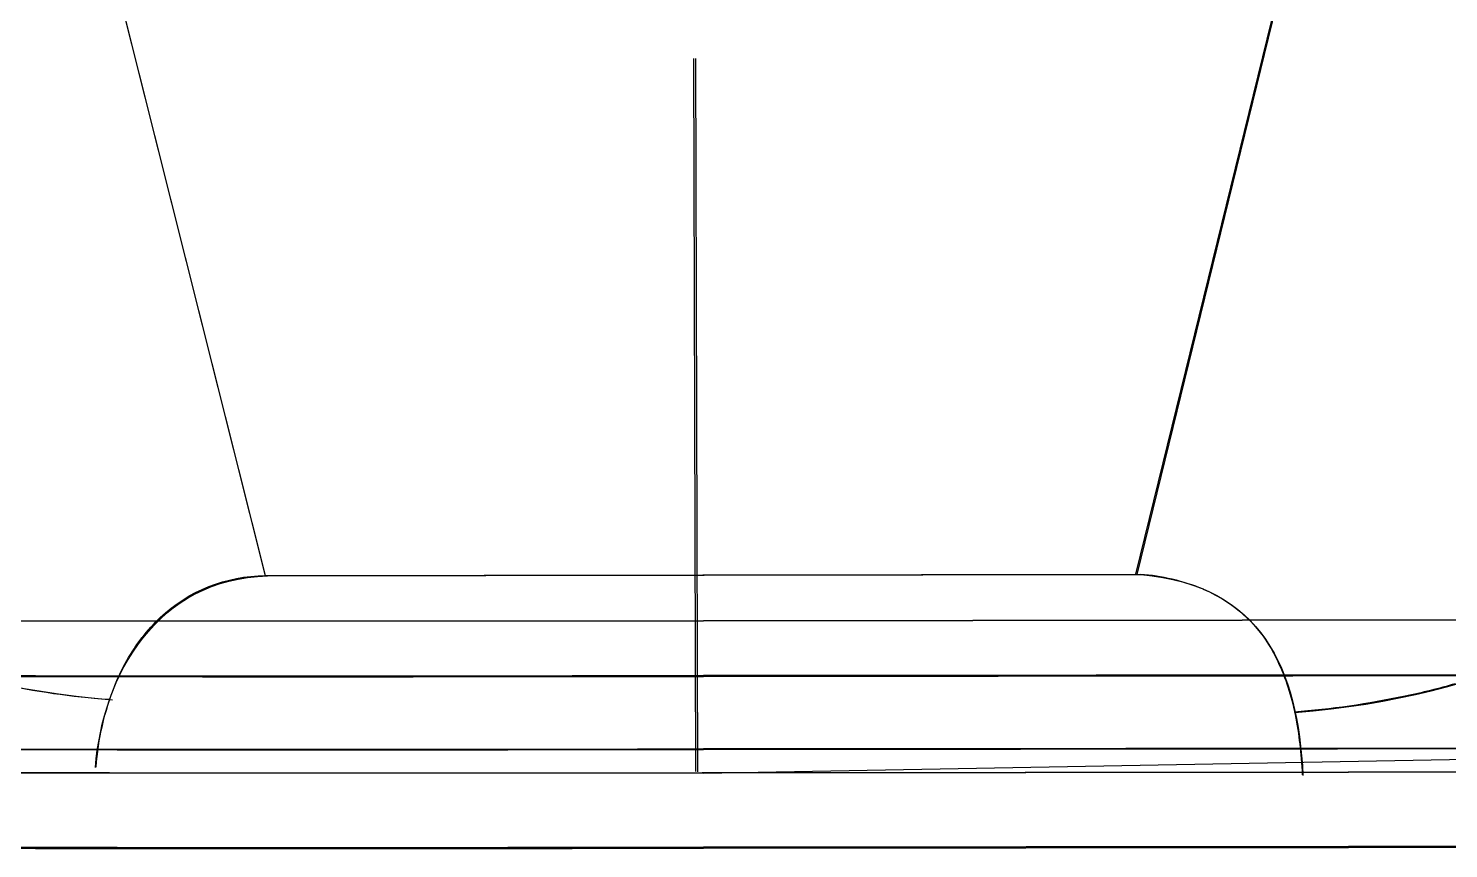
# Model space of a CAD drawing. Extents: x 5 to 93, y -1 to 101.
# Drawn here: x 35.14 to 64.24, y -1.15 to 15.65 of the extents above; entities that cross this region are included whole.
import ezdxf

# ---------------------------------------------------------------- set-up
doc = ezdxf.new("R2010")
doc.units = 0
for name, color, linetype in [('Board_outline_cat', 7, 'CONTINUOUS'), ('Board_outline_dog', 7, 'CONTINUOUS'), ('board_silkscreen_both', 7, 'CONTINUOUS'), ('board_silkscreen_cat', 7, 'CONTINUOUS'), ('board_silkscreen_dog', 7, 'CONTINUOUS'), ('laser_cat_1', 7, 'CONTINUOUS'), ('laser_cat_1_copy_copy', 7, 'CONTINUOUS'), ('laser_cat_2', 7, 'CONTINUOUS'), ('laser_dog_1', 7, 'CONTINUOUS'), ('laser_dog_2', 7, 'CONTINUOUS'), ('laser_dog_2_copy', 7, 'CONTINUOUS'), ('Layer_3_board_inset', 7, 'CONTINUOUS'), ('Mech_Outlines_Cat', 7, 'CONTINUOUS'), ('Mech_Outlines_Dog', 7, 'CONTINUOUS'), ('Silkscreen_cat', 7, 'CONTINUOUS'), ('Silkscreen_dog', 7, 'CONTINUOUS')]:
    doc.layers.add(name, color=color, linetype=linetype)

msp = doc.modelspace()

# ---------------------------------------------------------------- linework, layer by layer
at = {"layer": 'Board_outline_cat', "color": 1}
msp.add_lwpolyline([(75.432386, 0.87473), (75.399723, 0.418953), (48.969391, 0.392739)], close=True, dxfattribs=at)
msp.add_open_spline([(48.969391, 0.392739), (34.432711, 0.378314), (22.507766, 0.397836), (22.431486, 0.474134)], degree=3, dxfattribs=at)
at = {"layer": 'Board_outline_dog', "color": 1}
msp.add_lwpolyline([(75.432386, 0.87473), (75.399723, 0.418953), (48.969391, 0.392739)], close=True, dxfattribs=at)
msp.add_open_spline([(48.969391, 0.392739), (34.432711, 0.378314), (22.507766, 0.397836), (22.431486, 0.474134)], degree=3, dxfattribs=at)
at = {"layer": 'board_silkscreen_both', "color": 3}
for points in [[(39.990861, 4.437421), (36.432212, 18.589981)], [(57.823775, 4.469169), (61.26071, 18.468268)], [(48.812069, 0.42633), (48.772374, 15.031333)], [(39.990861, 4.437421), (57.916389, 4.469169)], [(57.916389, 4.469169), (57.919035, 4.469169)], [(59.204908, 4.162244), (59.204908, 4.162244)], [(59.707608, 3.892364), (59.710254, 3.889718)], [(37.834507, 3.580158), (37.834507, 3.577512)], [(37.464092, 3.167408), (37.464092, 3.164762)], [(37.154527, 2.699106), (37.154527, 2.699106)], [(60.73684, 2.677937), (60.73684, 2.677937)], [(36.908465, 2.188463), (36.908465, 2.188463)], [(60.940574, 2.159346), (60.94322, 2.159346)], [(36.781462, 1.894762), (36.781462, 1.897408)], [(63.345629, 1.966205), (63.342983, 1.968851)], [(61.088741, 1.595783), (61.088741, 1.593137)], [(61.183986, 0.992541), (61.183986, 0.992541)], [(36.524816, 0.516294), (36.524816, 0.516294)]]:
    msp.add_lwpolyline(points, dxfattribs=at)
for points in [[(37.834507, 3.577512), (38.416587, 4.127835), (39.189173, 4.43476), (39.993509, 4.437408)], [(57.919035, 4.469169), (58.358252, 4.437421), (58.792174, 4.334229), (59.204921, 4.164893)], [(59.204908, 4.162244), (59.379527, 4.088169), (59.548863, 3.998205), (59.710257, 3.889731)], [(59.710254, 3.889718), (60.1574, 3.585442), (60.514582, 3.167395), (60.739486, 2.675275)], [(37.464092, 3.164762), (37.577861, 3.312945), (37.702215, 3.453166), (37.837155, 3.577528)], [(37.154527, 2.699106), (37.244483, 2.860499), (37.347676, 3.019242), (37.464092, 3.167408)], [(36.908465, 2.188463), (36.9799, 2.365729), (37.061921, 2.5377), (37.154527, 2.699106)], [(60.73684, 2.677937), (60.818861, 2.50595), (60.887655, 2.331333), (60.943207, 2.159346)], [(36.781462, 1.897408), (36.0274, 1.950328), (35.268046, 2.06145), (34.508694, 2.22284)], [(36.524816, 0.516294), (36.564504, 1.090437), (36.694155, 1.653999), (36.908465, 2.188463)], [(60.94322, 2.159346), (61.001436, 1.979432), (61.051707, 1.791588), (61.091403, 1.595783)], [(64.369566, 2.222856), (64.041486, 2.124963), (63.69753, 2.040294), (63.342983, 1.968867)], [(63.342983, 1.968851), (62.583629, 1.80746), (61.824277, 1.696322), (61.07022, 1.643403)], [(61.088741, 1.593137), (61.133715, 1.386768), (61.165465, 1.183033), (61.183986, 0.989893)], [(61.183986, 0.992541), (61.210444, 0.796752), (61.226314, 0.585072), (61.236908, 0.354887)]]:
    msp.add_open_spline(points, degree=3, dxfattribs=at)
at = {"layer": 'board_silkscreen_cat', "color": 7}
for points in [[(33.319115, 0.405703), (36.793094, 0.403058)], [(36.793094, 0.403055), (40.592516, 0.400409)], [(40.592516, 0.400406), (48.940125, 0.405698)], [(48.940125, 0.405703), (75.409034, 0.432162)]]:
    msp.add_lwpolyline(points, dxfattribs=at)
at = {"layer": 'board_silkscreen_dog', "color": 7}
for points in [[(33.32551, 0.404617), (36.799489, 0.401971)], [(36.799489, 0.401968), (40.598911, 0.399323)], [(40.598911, 0.39932), (48.946521, 0.404612)], [(48.946521, 0.404617), (75.415429, 0.431075)]]:
    msp.add_lwpolyline(points, dxfattribs=at)
at = {"layer": 'laser_cat_1', "color": 7}
msp.add_lwpolyline([(40.038014, 4.430883), (57.9365, 4.461535)], dxfattribs=at)
at = {"layer": 'laser_cat_1', "color": 1}
msp.add_lwpolyline([(75.432386, 0.874731), (75.399723, 0.418954), (48.969391, 0.39274)], close=True, dxfattribs=at)
at = {"layer": 'laser_cat_1', "color": 7}
for points in [[(36.859091, 1.883508), (32.803332, 2.230851), (30.056955, 3.579263), (27.665935, 5.938093)], [(61.086481, 1.630939), (65.142243, 1.978281), (67.763895, 3.317338), (70.154919, 5.676169)], [(36.5093, 0.507926), (36.652324, 2.397895), (37.780273, 4.379803), (40.038014, 4.430883)], [(57.9365, 4.461535), (60.414659, 4.23569), (61.146825, 2.520233), (61.250438, 0.345451)]]:
    msp.add_open_spline(points, degree=3, dxfattribs=at)
at = {"layer": 'laser_cat_1', "color": 1}
msp.add_open_spline([(48.969391, 0.39274), (34.432711, 0.378315), (22.507766, 0.397837), (22.431486, 0.474134)], degree=3, dxfattribs=at)
at = {"layer": 'laser_cat_1_copy_copy', "color": 7}
for points in [[(36.427715, 18.592503), (39.985005, 4.430883)], [(61.277142, 18.467707), (57.844557, 4.461532)], [(48.806995, 15.029428), (48.844629, 0.416684)], [(40.038014, 4.430883), (57.9365, 4.461535)]]:
    msp.add_lwpolyline(points, dxfattribs=at)
at = {"layer": 'laser_cat_1_copy_copy', "color": 1}
msp.add_lwpolyline([(75.432386, 0.874731), (75.399723, 0.418954), (48.969391, 0.39274)], close=True, dxfattribs=at)
at = {"layer": 'laser_cat_1_copy_copy', "color": 7}
for points in [[(36.859091, 1.883508), (32.803332, 2.230851), (30.056955, 3.579263), (27.665935, 5.938093)], [(61.086481, 1.630939), (65.142243, 1.978281), (67.763895, 3.317338), (70.154919, 5.676169)], [(36.5093, 0.507926), (36.652324, 2.397895), (37.780273, 4.379803), (40.038014, 4.430883)], [(57.9365, 4.461535), (60.414659, 4.23569), (61.146825, 2.520233), (61.250438, 0.345451)]]:
    msp.add_open_spline(points, degree=3, dxfattribs=at)
at = {"layer": 'laser_cat_1_copy_copy', "color": 1}
msp.add_open_spline([(48.969391, 0.39274), (34.432711, 0.378315), (22.507766, 0.397837), (22.431486, 0.474134)], degree=3, dxfattribs=at)
at = {"layer": 'laser_cat_2', "color": 1}
msp.add_lwpolyline([(75.432386, 0.874731), (75.399723, 0.418954), (48.969391, 0.39274)], close=True, dxfattribs=at)
msp.add_open_spline([(48.969391, 0.39274), (34.432711, 0.378315), (22.507766, 0.397837), (22.431486, 0.474134)], degree=3, dxfattribs=at)
at = {"layer": 'laser_dog_1', "color": 7}
msp.add_lwpolyline([(40.038017, 4.430883), (57.936503, 4.461535)], dxfattribs=at)
at = {"layer": 'laser_dog_1', "color": 1}
msp.add_lwpolyline([(75.432387, 0.87473), (75.399722, 0.418953), (48.969391, 0.392734)], close=True, dxfattribs=at)
at = {"layer": 'laser_dog_1', "color": 7}
for points in [[(36.859094, 1.883508), (32.803332, 2.23085), (30.056955, 3.579263), (27.665934, 5.938093)], [(61.086484, 1.630939), (65.142245, 1.978281), (67.763898, 3.317338), (70.154921, 5.676168)], [(36.509302, 0.507926), (36.652327, 2.397895), (37.780276, 4.379803), (40.038017, 4.430883)], [(57.936503, 4.461535), (60.414662, 4.235689), (61.146828, 2.520232), (61.250441, 0.345451)]]:
    msp.add_open_spline(points, degree=3, dxfattribs=at)
at = {"layer": 'laser_dog_1', "color": 1}
msp.add_open_spline([(48.969391, 0.392734), (34.432711, 0.378313), (22.507766, 0.397842), (22.431486, 0.474127)], degree=3, dxfattribs=at)
at = {"layer": 'laser_dog_2', "color": 1}
msp.add_lwpolyline([(75.432387, 0.87473), (75.399722, 0.418953), (48.969391, 0.392734)], close=True, dxfattribs=at)
msp.add_open_spline([(48.969391, 0.392734), (34.432711, 0.378313), (22.507766, 0.397842), (22.431486, 0.474127)], degree=3, dxfattribs=at)
at = {"layer": 'laser_dog_2_copy', "color": 7}
for points in [[(36.427718, 18.592503), (39.985007, 4.430883)], [(61.277144, 18.467707), (57.84456, 4.461532)], [(48.806997, 15.029428), (48.844632, 0.416684)], [(40.038017, 4.430883), (57.936503, 4.461535)]]:
    msp.add_lwpolyline(points, dxfattribs=at)
at = {"layer": 'laser_dog_2_copy', "color": 1}
msp.add_lwpolyline([(75.432387, 0.87473), (75.399722, 0.418953), (48.969391, 0.392734)], close=True, dxfattribs=at)
at = {"layer": 'laser_dog_2_copy', "color": 7}
for points in [[(36.859094, 1.883508), (32.803332, 2.23085), (30.056955, 3.579263), (27.665934, 5.938093)], [(61.086484, 1.630939), (65.142245, 1.978281), (67.763898, 3.317338), (70.154921, 5.676168)], [(36.509302, 0.507926), (36.652327, 2.397895), (37.780276, 4.379803), (40.038017, 4.430883)], [(57.936503, 4.461535), (60.414662, 4.235689), (61.146828, 2.520232), (61.250441, 0.345451)]]:
    msp.add_open_spline(points, degree=3, dxfattribs=at)
at = {"layer": 'laser_dog_2_copy', "color": 1}
msp.add_open_spline([(48.969391, 0.392734), (34.432711, 0.378313), (22.507766, 0.397842), (22.431486, 0.474127)], degree=3, dxfattribs=at)
at = {"layer": 'Layer_3_board_inset', "color": 1}
for points in [[(48.965854, 3.514031), (71.042994, 3.536396)], [(75.432386, 0.87473), (75.399723, 0.418953), (48.969391, 0.392739)]]:
    msp.add_lwpolyline(points, close=True, dxfattribs=at)
for points in [[(30.285722, 3.520793), (35.086665, 3.50824), (41.699752, 3.506819), (48.965854, 3.514031)], [(48.969391, 0.392739), (34.432711, 0.378314), (22.507766, 0.397836), (22.431486, 0.474134)]]:
    msp.add_open_spline(points, degree=3, dxfattribs=at)
at = {"layer": 'Mech_Outlines_Cat', "color": 1}
for points in [[(48.967189, 2.390509), (73.104471, 2.414226)], [(48.968531, 0.875468), (74.949917, 0.90189), (74.949917, 0.909345)], [(75.432386, 0.87473), (75.399723, 0.418953), (48.969391, 0.392739)], [(48.970584, -1.124982), (75.400978, -1.09856)]]:
    msp.add_lwpolyline(points, close=True, dxfattribs=at)
for points in [[(30.282992, 2.397271), (35.08644, 2.384684), (41.700279, 2.383297), (48.967189, 2.390509)], [(30.278917, 0.88223), (35.085736, 0.869643), (41.700536, 0.868256), (48.968531, 0.875468)], [(48.969391, 0.392739), (34.432711, 0.378314), (22.507766, 0.397836), (22.431486, 0.474134)], [(30.273518, -1.118221), (35.0848, -1.130807), (41.701156, -1.132194), (48.970584, -1.124982)]]:
    msp.add_open_spline(points, degree=3, dxfattribs=at)
at = {"layer": 'Mech_Outlines_Dog', "color": 1}
for points in [[(48.96721, 2.371577), (73.12684, 2.395953)], [(48.968552, 0.887591), (74.93775, 0.913319)], [(75.432386, 0.87473), (75.399723, 0.418953), (48.969391, 0.392739)], [(48.97057, -1.146751), (75.400964, -1.120329)]]:
    msp.add_lwpolyline(points, close=True, dxfattribs=at)
for points in [[(30.283012, 2.378338), (35.086502, 2.365786), (41.700286, 2.364365), (48.96721, 2.371577)], [(30.278936, 0.893693), (35.085733, 0.881106), (41.700564, 0.880378), (48.968552, 0.887591)], [(48.969391, 0.392739), (34.432711, 0.378314), (22.507766, 0.397836), (22.431486, 0.474134)], [(30.273505, -1.140648), (35.084835, -1.153235), (41.701125, -1.153963), (48.97057, -1.146751)]]:
    msp.add_open_spline(points, degree=3, dxfattribs=at)
at = {"layer": 'Silkscreen_cat', "color": 7}
for points in [[(36.427718, 18.592503), (39.985007, 4.430883)], [(61.277144, 18.467707), (57.84456, 4.461532)], [(48.806997, 15.029428), (48.844632, 0.416684)], [(40.038017, 4.430883), (57.936503, 4.461535)]]:
    msp.add_lwpolyline(points, dxfattribs=at)
for points in [[(36.859094, 1.883508), (32.803332, 2.23085), (30.056955, 3.579263), (27.665935, 5.938093)], [(61.086484, 1.630939), (65.142245, 1.978281), (67.763898, 3.317338), (70.154921, 5.676168)], [(36.509302, 0.507926), (36.652327, 2.397895), (37.780276, 4.379803), (40.038017, 4.430883)], [(57.936503, 4.461535), (60.414662, 4.235689), (61.146828, 2.520232), (61.250441, 0.345451)]]:
    msp.add_open_spline(points, degree=3, dxfattribs=at)
at = {"layer": 'Silkscreen_dog', "color": 7}
for points in [[(36.427718, 18.592503), (39.985007, 4.430883)], [(61.277144, 18.467707), (57.84456, 4.461532)], [(48.806997, 15.029428), (48.844632, 0.416684)], [(40.038017, 4.430883), (57.936503, 4.461535)]]:
    msp.add_lwpolyline(points, dxfattribs=at)
for points in [[(36.859094, 1.883508), (32.803332, 2.23085), (30.056955, 3.579263), (27.665934, 5.938093)], [(61.086484, 1.630939), (65.142245, 1.978281), (67.763898, 3.317338), (70.154921, 5.676168)], [(36.509302, 0.507926), (36.652327, 2.397895), (37.780276, 4.379803), (40.038017, 4.430883)], [(57.936503, 4.461535), (60.414662, 4.235689), (61.146828, 2.520232), (61.250441, 0.345451)]]:
    msp.add_open_spline(points, degree=3, dxfattribs=at)

doc.saveas('drawing.dxf')
